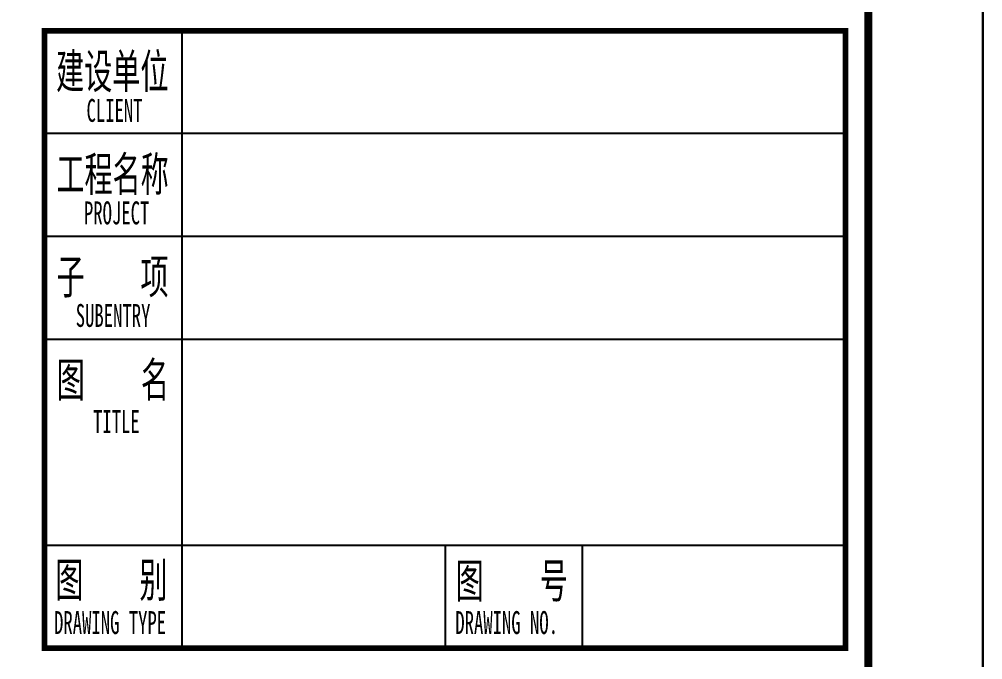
# Model space of a CAD drawing. Extents: x 36524853 to 36525459, y 2743936 to 2747542.
# Drawn here: x 36525148.05 to 36525190.16, y 2747290.25 to 2747318.25 of the extents above; entities that cross this region are included whole.
import ezdxf

# ---------------------------------------------------------------- set-up
doc = ezdxf.new("R2010")
doc.units = 0
doc.header["$LTSCALE"] = 1000
doc.header["$MEASUREMENT"] = 0
for name, color, linetype in [('A0-11 图框-粗线', 16, 'Continuous'), ('A0-12 图框-中粗线', 41, 'Continuous'), ('A0-13 图框-细线', 7, 'Continuous'), ('A0-21 图框-不可改文字', 7, 'Continuous')]:
    doc.layers.add(name, color=color, linetype=linetype)
doc.layers.add('yichutu', color=7, linetype='Continuous', true_color=0xffffff, plot=False)
doc.styles.add('SKED-粗宋体', font='', dxfattribs={"width": 0.7})
doc.styles.get('SKED-粗宋体').set_extended_font_data('SimSun')

# ---------------------------------------------------------------- blocks, each defined once
blk = doc.blocks.new('A$C6BB05039')
at = {"layer": 'A0-12 图框-中粗线', "const_width": 50, "flags": 128}
blk.add_lwpolyline([(0, -5400), (0, 0), (7000, 0), (7000, -5400)], close=True, dxfattribs=at)
at = {"layer": 'A0-13 图框-细线'}
for p, q in [((1200, 0), (1200, -5400)), ((7000, -900), (0, -900)), ((7000, -1800), (0, -1800)), ((7000, -2700), (0, -2700)), ((7000, -4500), (0, -4500)), ((3500, -4500), (3500, -5400)), ((4700, -4500), (4700, -5400)), ((7000, -5400), (0, -5400))]:
    blk.add_line(p, q, dxfattribs=at)
at = {"layer": 'A0-21 图框-不可改文字', "style": 'SKED-粗宋体', "width": 0.6}
for s, height, p in [('建设单位', 300, (100.4, -504.7)), ('CLIENT', 200, (366.4, -796.9)), ('工程名称', 300, (103.1, -1403.3)), ('PROJECT', 200, (343.9, -1692.8)), ('子    项', 300, (103.1, -2300.3)), ('SUBENTRY', 200, (271.9, -2589.7)), ('图    名', 300, (106.4, -3201.4)), ('TITLE', 200, (423.2, -3517.4)), ('图    别', 300, (93.9, -4952.1)), ('图    号', 300, (3592.5, -4959)), ('DRAWING TYPE', 200, (82.5, -5274.9)), ('DRAWING NO.', 200, (3589.7, -5274.9))]:
    blk.add_text(s, height=height, dxfattribs=at).set_placement(p)
blk = doc.blocks.new('A$C6202001D')
at = {"layer": 'A0-11 图框-粗线', "const_width": 70}
blk.add_lwpolyline([(58400, 41000), (2500, 41000), (2500, 1000), (58400, 1000)], close=True, dxfattribs=at)
at = {"layer": 'A0-13 图框-细线'}
blk.add_lwpolyline([(59400, 42000), (0, 42000), (0, 0), (59400, 0)], close=True, dxfattribs=at)
blk.add_blockref('A$C6BB05039', (51200, 12300))
blk = doc.blocks.new('yct-594-420-297-210-0.5-2000.0')
at = {"layer": 'yichutu', "color": 7, "true_color": 0xffffff}
blk.add_lwpolyline([(0, 0), (0, 210), (297, 210), (297, 0)], close=True, dxfattribs=at)

msp = doc.modelspace()

# ---------------------------------------------------------------- block references
at = {"xscale": 0.005, "yscale": 0.005, "zscale": 0.005}
msp.add_blockref('A$C6202001D', (36524893.161, 2747256.254), dxfattribs=at)
at = {"layer": 'yichutu'}
msp.add_blockref('yct-594-420-297-210-0.5-2000.0', (36524893.161, 2747256.254), dxfattribs=at)

doc.saveas('drawing.dxf')
